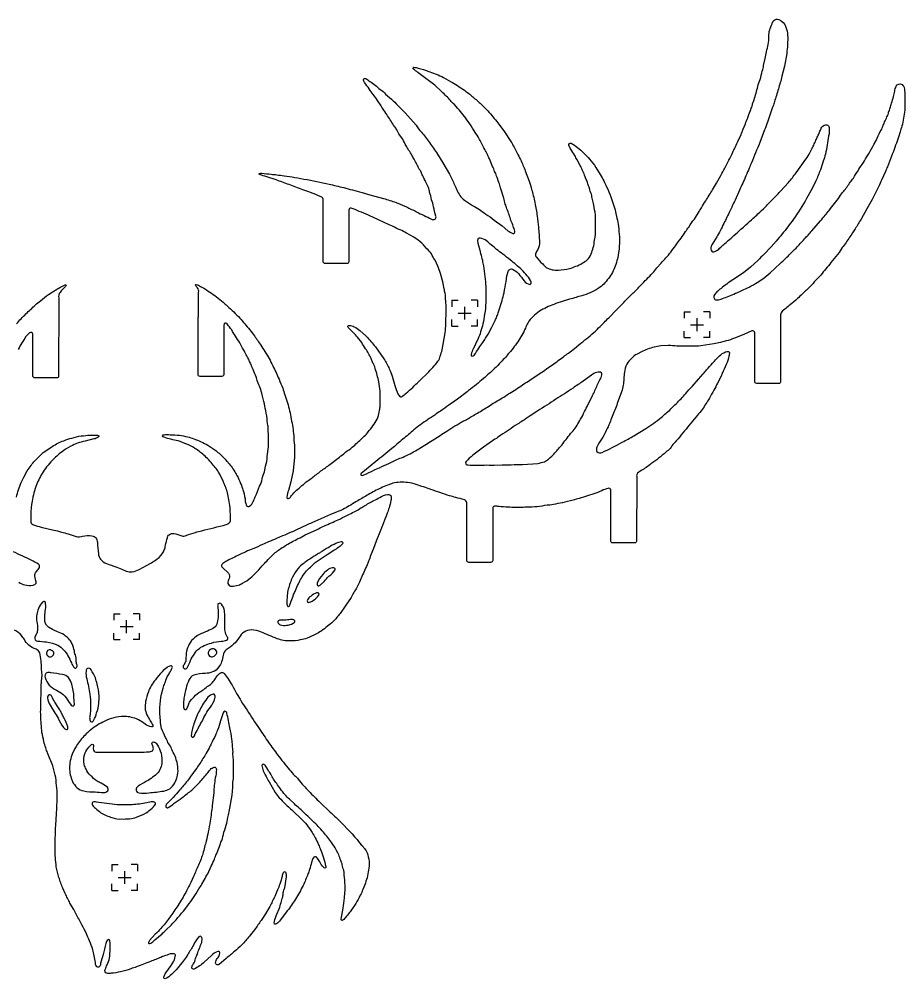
# Model space of a CAD drawing. Header units: millimetres. Extents: x 0 to 1200, y 0 to 744.
# Drawn here: x 514 to 1200, y 0 to 744 of the extents above; entities that cross this region are included whole.
import ezdxf

# ---------------------------------------------------------------- set-up
doc = ezdxf.new("R2010")
doc.units = ezdxf.units.MM
doc.layers.add('REZ', color=7, linetype='CONTINUOUS')
doc.layers.add('ZNACENI', color=34, linetype='CONTINUOUS')

msp = doc.modelspace()

# ---------------------------------------------------------------- linework, layer by layer
at = {"layer": 'REZ', "color": 7}
for points in [[(511.6926, 373.4314, -0.053161), (515.3221, 384.6812, 0.036457), (517.2578, 388.8807), (520.0378, 393.7306, -0.041661), (523.0293, 397.8878, -0.083607), (525.9883, 401.43, -0.025629), (529.3693, 404.8977, -0.018998), (533.5533, 408.7906), (539.4319, 412.704, -0.06888), (548.3863, 417.0453, -0.056439), (554.513, 419.1577, -0.058634), (561.8418, 420.7831, -0.02678), (568.8248, 421.432, -0.030519), (573.4674, 421.3004, -0.178837), (575.3796, 420.9256, -0.401855), (575.0459, 419.8426, -0.096237), (571.6448, 418.4698), (564.7994, 416.8851, 0.027709), (559.027, 415.1244, 0.050173), (553.7509, 412.7696, 0.045884), (546.967, 408.6213, 0.029267), (542.8878, 405.1879, 0.059284), (539.5849, 401.956, 0.015363), (535.0377, 396.8378, 0.038593), (531.5775, 391.7694, 0.045249), (526.7295, 381.5245), (525.2099, 376.6525, 0.030667), (523.7916, 370.2383, 0.028248), (522.7458, 359.9188, 0.01691), (522.845, 353.9613, 0.278889), (524.9947, 351.8527, 0.017862), (530.8003, 350.1727), (540.566, 347.7899, -0.051978), (546.4537, 346.3077, -0.038524), (551.8435, 344.831), (557.9974, 342.7843, 0.102407), (562.9534, 343.166, -0.092524), (570.1757, 343.3634, -0.140747), (573.2513, 341.901, -0.13515), (574.4099, 338.4126, 0.019444), (575.1207, 329.4547, 0.157296), (576.8453, 325.168, 0.103558), (581.4654, 321.9205, 0.018496), (586.4765, 320.1333, -0.031929), (592.1115, 318.0411, 0.033831), (596.785, 316.0424, 0.128791), (601.395, 315.4569, 0.091736), (606.8403, 317.402), (615.2054, 321.9588, 0.022549), (619.2104, 324.3637, 0.091658), (624.6986, 329.5404, 0.045751), (626.2434, 332.4014, 0.062059), (627.1298, 336.0352, -0.002677), (628.643, 341.91, -0.192704), (629.8738, 344.281, -0.196946), (633.7227, 345.1336, -0.06825), (639.7366, 343.3531, 0.216212), (643.1113, 343.5797, -0.038009), (650.3467, 346.0341, -0.037721), (655.2988, 347.3602, 0.002174), (674.1048, 352.0659, 0.098843), (676.8793, 353.6019, 0.145508), (677.5386, 356.2749, 0.030908), (677.3577, 361.9403, 0.054885), (676.6236, 368.3879, 0.060104), (675.663, 374.2416, 0.075512), (672.6468, 383.7449, 0.031259), (669.1615, 391.3035, -0.033065), (667.1504, 394.4715, 0.038213), (664.2062, 398.2532, 0.052251), (656.7502, 405.9671, 0.063061), (649.9698, 411.1103, 0.071602), (643.8128, 414.3571, 0.023285), (636.8952, 416.9752, 0.007745), (631.406, 418.212, -0.040271), (626.041, 419.7463, -0.268376), (624.8045, 421.0035, -0.300598), (626.0293, 421.7683, -0.058426), (630.6507, 421.7064, -0.016844), (637.981, 421.2922, -0.041501), (644.2166, 420.0462, -0.044834), (649.1166, 418.5944, -0.044114), (660.0493, 413.5955, -0.006307), (666.1114, 409.5184, -0.02072), (672.6614, 403.5481, -0.042678), (678.7101, 396.3141, -0.029723), (681.4822, 391.961, 0.041623), (683.3635, 388.4892, -0.020512), (685.9899, 382.5753, -0.000976), (687.4821, 377.6921, -0.056574), (688.9774, 370.0594, 0.087554), (689.9142, 366.7218, 0.461225), (692.3751, 366.4738, 0.158437), (695.0073, 369.9336, 0.047116), (696.734, 373.7195, 0.024014), (700.0815, 381.8353, 0.078951), (702.1134, 387.4953, -0.053893), (703.8827, 393.014), (704.6528, 397.4462, 0.057391), (706.0274, 404.8788), (706.8516, 412.2894), (706.9043, 422.655, -0.034283), (706.6298, 428.2807, -0.015819), (706.0362, 432.0359, 0.047127), (704.8393, 440.5423, 0.009006), (703.3818, 447.4405), (702.1848, 452.6961, 0.020495), (700.4283, 458.2201, -0.021555), (698.5068, 462.9256, -0.030279), (697.3914, 466.7146, 0.016878), (695.4515, 471.4124, -0.019461), (693.7887, 475.2248, 0.027361), (692.3648, 478.636, 0.002495), (690.68, 481.9391, -0.016867), (688.7602, 485.6451, 0.037927), (686.9173, 488.8827), (684.7585, 492.9898, -0.019813), (681.3629, 498.0849, -0.018763), (678.4852, 503.0948, -0.018029), (674.9021, 507.662, 0.381488), (673.0539, 508.1585, 0.23825), (672.4403, 506.0729), (672.3858, 468.3436, -0.418142), (670.7035, 466.9729), (653.9876, 466.9847, -0.472469), (652.3935, 468.7009), (652.4054, 511.6882, 0.074829), (652.6395, 515.1902, 0.018232), (652.7356, 523.7483, -0.005905), (652.8439, 531.9355, 0.237405), (651.8606, 535.6735, -0.085449), (650.4862, 537.6726, -0.681414), (651.0497, 538.3042, -0.074916), (654.3297, 536.7808, -0.027903), (660.2937, 533.0682, -0.016342), (665.3509, 529.581), (671.7379, 524.4746, -0.028639), (675.0395, 521.5786, -0.029293), (684.7546, 512.0583, -0.01681), (688.5198, 507.731, -0.031058), (696.0958, 498.3666, -0.003878), (701.0768, 491.1775, 0.007849), (704.1739, 486.2088, -0.02697), (710.3175, 475.2501, -0.010157), (715.1601, 464.7529, 0.012616), (717.986, 457.9215, 0.026209), (719.7205, 452.6384, -0.039034), (723.1891, 440.3217, -0.041665), (724.588, 433.8994, -0.032081), (726.5278, 420.9495, 0.013306), (727.0291, 413.6552, -0.020833), (727.018, 404.2342), (726.1328, 393.8481), (724.3247, 385.3447), (722.4982, 378.5994, 0.077299), (721.1332, 373.4635, 0.65203), (722.8691, 372.5277, 0.102287), (724.7891, 374.5405, -0.023494), (728.6177, 378.7317, 0.042845), (732.8931, 382.2764, -0.054119), (737.5153, 385.9804, 0.013834), (744.0483, 391.0363, 0.046098), (747.6507, 393.7846, 0.018937), (754.5898, 398.7654), (760.8868, 403.4853, -0.002146), (765.4075, 407.0604, -0.01626), (770.7223, 411.1329, 0.019549), (778.6641, 418.2447, 0.053079), (785.0444, 424.9584, 0.042468), (788.7997, 429.9045, 0.072865), (791.6588, 435.2219, 0.057298), (792.9048, 440.7073, 0.044601), (793.5995, 444.4205, 0.008329), (793.5248, 455.6354), (792.4104, 462.6757, 0.04717), (789.501, 473.2235, 0.111706), (787.9115, 477.3163), (786.4404, 480.958, -0.01209), (784.4735, 484.6445, 0.048113), (782.1946, 488.4517, -0.022247), (779.2043, 493.202), (776.0249, 497.2837, 0.01589), (772.828, 500.8428, 0.020765), (768.8211, 504.8651, -0.745693), (769.5256, 506.5486, -0.101268), (773.4827, 505.402, -0.060289), (777.7599, 502.4465), (782.6446, 498.0513, -0.012126), (789.8451, 489.7982), (796.4226, 480.5197, -0.035008), (800.5617, 472.7318, -0.045184), (802.8721, 467.1872, 0.014811), (804.9579, 459.7991, 0.043059), (806.8727, 454.0906, 0.101974), (808.72, 451.4736, 0.378526), (811.0666, 451.8864, 0.01773), (816.1257, 456.1927, 0.037358), (821.1629, 460.9541, -0.016558), (824.8161, 464.1984), (830.187, 469.4518, 0.024383), (838.3119, 478.6781, 0.097383), (840.1118, 482.6838, 0.024001), (841.4893, 487.6146), (843.9111, 500.6149, 0.006289), (844.3573, 507.6819, -0.028928), (844.5515, 513.603, -0.025522), (844.7147, 519.5134, 0.008958), (843.8912, 531.4186, 0.0084), (843.0061, 534.803, 0.047526), (841.9684, 540.3746), (840.36, 546.7102, 0.020154), (838.0609, 552.5095), (836.0153, 557.1546, -0.069578), (833.2073, 561.8846, 0.041959), (829.734, 565.9761, 0.050584), (824.1719, 571.6611, 0.008937), (819.5933, 574.818), (813.9042, 577.9871, 0.013831), (808.9841, 580.5977, -0.040639), (803.1333, 583.3765, -0.00508), (797.6372, 585.8039), (791.1526, 588.8635, 0.008698), (784.3808, 591.8335, 0.029555), (777.1275, 594.8485, 0.048139), (770.9304, 597.2952, 0.506984), (769.2551, 595.8457), (769.1651, 555.8825, -0.41861), (767.4876, 554.5073), (751.0195, 554.513, -0.470515), (749.3726, 556.1777), (749.3, 604.4038, 0.303497), (747.7719, 606.1423, 0.031502), (739.6195, 609.3986, 0.016889), (733.5474, 611.6431, -0.00176), (722.9441, 615.6259, -0.025867), (717.7368, 617.5432, -0.003578), (712.9548, 619.28), (705.7065, 621.7034, -0.044505), (700.0366, 623.554, -0.550934), (699.7475, 624.2169, -0.144254), (701.8833, 624.4484, -0.016324), (709.0363, 623.6067, -0.033215), (713.392, 623.2555, 0.006319), (719.0962, 622.5378, -0.009002), (727.3152, 621.2507, 0.017111), (736.8802, 619.5908), (744.4705, 617.9932, 0.021115), (753.9176, 616.0485, 0.025791), (759.3854, 614.7601, 0.042176), (765.2874, 613.3124, 0.030235), (772.0357, 611.4932, 0.026402), (779.4968, 609.5838), (785.5232, 607.8326), (796.0405, 604.8496, -0.011535), (805.8139, 601.8818), (813.8294, 598.2922, -0.012432), (821.766, 594.5119, 0.006901), (833.2168, 588.9529, 0.217472), (836.0812, 588.8456, 0.317632), (836.6468, 591.2628, -0.028597), (834.8491, 598.5177, 0.055592), (833.3252, 603.888, 0.032985), (831.801, 609.7583, 0.044926), (830.972, 613.4159, 0.035421), (828.8361, 617.5324, 0.012224), (826.4337, 622.5388, -0.090229), (825.2977, 625.3191, 0.038616), (823.8027, 627.7006, 0.019219), (819.7692, 635.2317, -0.031983), (818.0758, 638.4665, 0.061569), (815.8188, 642.1792, -0.026247), (813.6635, 645.7759, -0.02131), (810.9567, 650.9063), (808.5304, 654.1523, -0.007886), (806.4292, 658.0332, 0.027876), (804.6719, 660.8042, -0.021791), (801.9252, 664.8045, 0.016333), (799.2948, 668.9663, -0.01864), (796.4576, 673.2925, -0.042084), (794.2776, 676.6405), (791.3911, 680.8946, 0.00114), (784.9869, 689.8161, 0.012277), (781.3947, 694.7145, -0.204064), (780.5853, 697.2354, -0.488683), (782.2896, 697.7599, -0.019377), (785.414, 695.6555, -0.032465), (793.56, 689.3624, -0.054828), (797.7204, 685.7884, -0.028056), (803.577, 680.6201, -0.001905), (812.9089, 671.1479), (821.2773, 661.6562, 0.021956), (825.4341, 656.3762, -0.008027), (831.6412, 648.1946, -0.008658), (837.8746, 639.2737), (842.1704, 632.5509), (847.2283, 623.6432), (849.2924, 619.497, -0.017171), (852.9015, 611.4896, 0.130405), (858.8141, 603.5545, 0.026241), (865.1624, 599.562, -0.025023), (875.3709, 592.815, -0.024827), (881.9228, 588.1068), (888.0964, 583.6951), (892.4949, 579.7726, 0.08498), (896.1761, 577.8377, 0.633044), (897.7886, 579.6178, 0.034873), (896.5163, 583.3254, 0.058623), (894.7788, 587.857, 0.040371), (891.7072, 596.8373, 0.07245), (890.4028, 600.5481, 0.021854), (889.313, 605.0979), (886.869, 613.0878, 0.046154), (885.4472, 617.2501, 0.014244), (883.707, 622.2806, 0.048413), (882.1667, 625.8937, 0.068317), (880.6716, 629.7756), (878.2722, 635.5334, -0.01925), (876.5665, 639.0779, 0.026759), (874.6184, 642.7721, -0.026594), (871.6263, 648.7846, 0.023435), (869.3581, 652.5962, 0.024124), (866.0092, 657.7106, 0.029308), (861.743, 664.4457, -0.016193), (857.8843, 669.8149, -0.025463), (853.6789, 674.7436), (850.7523, 677.9603, -0.062967), (848.031, 680.8757, 0.018523), (841.2709, 687.4887), (835.8017, 692.5979), (829.9182, 697.0277), (822.708, 702.5617, -0.023531), (819.186, 705.3163, -0.750566), (819.6983, 706.6023, -0.061468), (822.8654, 706.0185, -0.025752), (831.2829, 703.3994), (836.8478, 701.1379, -0.065486), (842.5314, 698.5594), (848.0753, 695.6434, -0.02703), (858.7266, 688.7581, -0.027629), (865.3438, 683.6036, -0.01367), (871.7424, 677.9436), (876.9151, 672.6986, -0.022203), (884.7405, 663.4369), (889.8028, 656.6468), (894.8023, 648.9652, -0.022084), (899.519, 640.4163, -0.011355), (902.2151, 635.0314, -0.013493), (905.9679, 626.3333), (908.8525, 618.2758, -0.030054), (910.8849, 611.8659, -0.026815), (912.1317, 607.131, -0.030976), (913.385, 601.6487, -0.019514), (915.1596, 591.1309, 0.001742), (916.1689, 582.5467, -0.019222), (916.9412, 571.1142, -0.133169), (915.7179, 565.3693, 0.048899), (913.8646, 562.1481, 0.238059), (914.5935, 559.4081, 0.064629), (919.4314, 554.1384, 0.041964), (922.1878, 551.4084, 0.148629), (931.5864, 549.3627, 0.044055), (940.3026, 550.6571, 0.049249), (945.125, 552.2962, 0.0611), (950.1343, 554.6917, 0.053311), (953.9841, 557.3592, 0.106578), (957.1267, 561.947, -0.033595), (958.6227, 566.8287, 0.041449), (959.5567, 572.6934, 0.076963), (960.4136, 581.5908, 0.00619), (960.3489, 592.3167, -0.018234), (959.0499, 599.7806, 0.070221), (957.9818, 604.0894, 0.020966), (957.1745, 608.2561, -0.060637), (955.6741, 612.886, -0.008475), (954.3707, 616.3471, 0.092249), (953.0827, 619.5645), (951.8879, 623.0706, 0.043132), (949.9888, 627.0351, 0.041622), (948.5634, 630.4457), (946.2684, 634.7464, -0.073492), (944.4008, 638.2239, -0.034867), (941.2995, 643.1909, -0.084564), (939.6901, 646.0145, -0.695739), (941.6222, 647.6341, -0.050292), (946.5225, 644.3883, -0.014651), (951.1823, 640.2429, -0.037427), (955.6209, 635.2867, -0.057262), (960.5495, 628.9413), (964.0877, 623.4051, -0.001482), (966.7463, 618.5049, -0.00854), (968.9992, 613.9366, -0.023764), (972.2097, 606.2643), (974.1063, 600.7983, -0.01249), (975.9815, 594.5733), (976.9897, 589.7396, -0.052543), (978.1153, 583.2041, -0.012769), (978.9009, 575.2774, -0.015744), (978.7976, 568.0708, -0.035248), (977.4145, 558.1411, -0.030181), (975.5346, 552.4181, -0.05256), (973.4037, 547.5494, -0.048489), (970.3494, 542.813, -0.090731), (962.4205, 535.0828, -0.078847), (949.7426, 529.4677, 0.023371), (945.2711, 528.1888, -0.021076), (940.3223, 526.8548), (934.593, 524.9902, 0.040077), (927.9924, 522.8144, 0.049554), (916.9604, 517.4516, 0.111867), (907.9253, 508.2998, 0.042531), (906.0696, 504.3172, -0.005782), (903.3343, 498.9486), (900.9947, 495.1676, -0.038132), (893.4588, 485.1499, 0.004224), (890.8601, 481.9752, -0.02043), (886.8972, 477.9805, -0.033098), (882.0493, 472.9764, 0.009853), (877.9052, 469.0996, 0.009115), (873.4938, 465.2609, 0.014136), (868.0254, 460.6138, -0.00375), (861.9867, 455.9073, -0.013763), (853.307, 449.3523), (846.7783, 444.5881, 0.014672), (840.3694, 440.1382, 0.03533), (835.9201, 436.9946, 0.021516), (830.1935, 433.3126, 0.011603), (824.7707, 429.5005, 0.02346), (819.7017, 425.4382, -0.002723), (811.0394, 418.255, 0.033381), (806.5299, 414.3262, -0.00348), (802.5817, 411.1815, -0.014537), (790.1703, 400.9753), (781.4784, 393.8903), (778.8771, 391.6017, 0.465467), (778.828, 390.3188, 0.193723), (780.8902, 390.621, 0.013679), (788.6344, 394.2617, -0.0405), (793.0829, 396.1998, -0.023301), (800.2021, 399.5385, -0.001274), (806.4868, 402.477, -0.022257), (811.2015, 404.3762, 0.018483), (822.1496, 409.9414), (828.9099, 414.1465, -0.034298), (833.8585, 417.2922), (839.977, 421.2357, -0.053775), (845.1068, 424.5474), (849.8639, 427.5517, -0.001792), (856.2299, 431.5013, 0.046564), (863.7812, 435.6079, 0.025508), (867.816, 437.9411, 0.027534), (872.2382, 440.5466, -0.017176), (876.6349, 443.2134, -0.013681), (885.7998, 448.8578, 0.011306), (890.3814, 451.6821, -0.020218), (893.9513, 453.9302), (898.7108, 456.9287, 0.015884), (903.7639, 460.4257, 0.010286), (912.8282, 466.3129, 0.022108), (917.5207, 469.4731, 0.034249), (922.3966, 472.7943, 0.02229), (931.3866, 479.2081, 0.044225), (935.7965, 482.4252, -0.032237), (939.4828, 484.996, -0.007541), (944.2006, 488.6988), (949.0772, 492.6218, 0.022532), (952.153, 495.187, 0.037977), (962.7818, 504.5934, 0.037631), (967.0572, 508.8658, 0.0248), (970.591, 512.4033), (976.983, 518.7906, 0.01253), (983.1334, 525.1601), (989.5061, 531.645, 0.015762), (995.5224, 537.729, 0.003725), (1004.6174, 547.0598, 0.036868), (1007.7848, 551.2247), (1011.1801, 554.864, -0.016779), (1014.9825, 558.8254, 0.004717), (1018.7448, 563.2527, -0.028021), (1022.422, 568.2312, -0.022085), (1026.7457, 574.1922, -0.010024), (1030.1457, 579.2855, 0.017112), (1032.6179, 582.7626, -0.015632), (1036.9499, 588.9702), (1040.6283, 594.6984, -0.020772), (1042.491, 597.6778, -0.022099), (1045.7593, 603.0757, 0.010965), (1051.0548, 611.6349), (1054.0647, 616.6397), (1057.432, 622.7468, 0.013108), (1060.4873, 628.483, 0.029858), (1063.5515, 634.4656, 0.041484), (1066.7203, 640.6549, -0.011331), (1068.5461, 644.3998), (1069.7829, 647.3883, 0.021669), (1073.144, 654.4983, 0.055957), (1074.5416, 658.1704), (1076.5416, 662.8433, -0.064527), (1078.3794, 667.3334, -0.007627), (1081.097, 674.9599, 0.05639), (1082.0862, 678.3011), (1083.3001, 681.2992, -0.043054), (1084.8779, 686.6471, -0.033542), (1086.2142, 691.595, -0.051417), (1087.9004, 697.1481, 0.025649), (1089.5904, 703.6999, 0.064826), (1090.6138, 708.0272), (1091.7879, 713.2923, 0.037907), (1092.8258, 718.6138, 0.039646), (1094.1706, 724.3083, 0.058503), (1094.5783, 730.391, -0.105794), (1097.1708, 740.3199, -0.123572), (1098.4262, 742.7866, -0.323225), (1102.3087, 743.5525, -0.264878), (1107.9372, 737.7329, -0.0756), (1109.1657, 731.4901, -0.048587), (1109.1124, 724.1374, -0.021008), (1108.5333, 717.3755), (1106.7153, 707.3758), (1104.857, 699.6435, 0.010181), (1103.5325, 694.6907, 0.02116), (1102.1457, 689.7638, 0.023685), (1100.5228, 684.6845, 0.029695), (1099.0708, 680.0347, -0.063908), (1097.8035, 676.3085, -0.006742), (1095.7351, 670.1636, -0.012568), (1091.4096, 658.2018), (1087.6207, 648.2683, -0.003748), (1081.1769, 632.4328, 0.025672), (1079.4453, 628.3989, 0.01023), (1076.9469, 622.432, -0.004428), (1071.8998, 611.2693), (1068.5079, 603.672, 0.011896), (1066.3823, 599.0511, -0.027192), (1064.3579, 595.1385, -0.026046), (1059.7975, 585.5246, -0.022195), (1056.9976, 579.9326, -0.001193), (1054.3549, 575.0258), (1050.5759, 568.8392, 0.205009), (1049.9656, 564.8013, 0.445653), (1052.9453, 563.833, 0.141489), (1056.5559, 566.4545, 0.012838), (1063.1028, 572.2258, 0.0311), (1067.5841, 576.2224, 0.024778), (1073.0822, 581.059, 0.02169), (1076.9018, 584.5144, 0.01446), (1082.4993, 589.5174, 0.035478), (1086.1611, 592.9751, -0.008083), (1091.8901, 598.2539, -0.04315), (1095.7591, 602.1887, 0.010703), (1103.7457, 610.6272), (1109.8578, 617.2592, 0.00868), (1115.8703, 624.8041), (1123.4249, 635.3373, 0.039908), (1126.6143, 640.7304), (1128.2764, 643.7929, 0.02029), (1129.906, 647.1189, -0.022786), (1131.648, 650.8985, -0.046733), (1132.9231, 653.8712, 0.071015), (1134.2221, 657.084, -0.001593), (1135.715, 660.2151, -0.255716), (1139.7372, 662.075, -0.290651), (1141.3954, 659.9098, -0.09095), (1141.0071, 653.2209, 0.027406), (1139.9679, 646.3996, -0.047309), (1138.4563, 639.2738, -0.028629), (1136.7706, 633.7204, -0.019826), (1134.6259, 627.1069, -0.015997), (1131.0742, 618.5756), (1128.1494, 612.5353), (1123.9291, 604.781, -0.029319), (1113.6594, 588.7798, -0.022936), (1104.9644, 577.3777, -0.037078), (1100.2353, 571.8346), (1096.4655, 567.3947), (1090.8213, 561.5261, 0.025124), (1086.3387, 557.0728), (1080.3424, 551.5697), (1075.1019, 547.3282), (1066.6737, 541.7163, 0.022906), (1057.6095, 535.2251, 0.015914), (1054.3625, 532.3933, 0.057247), (1052.1445, 529.3294, 0.567577), (1054.6434, 526.1953, 0.067161), (1058.6516, 527.3432, 0.028845), (1068.7369, 531.3691, 0.01597), (1077.575, 535.3877, 0.040797), (1084.3382, 538.9821, 0.017795), (1089.2675, 542.1744, 0.028746), (1095.7003, 547.1701), (1103.5768, 554.4393, 0.016269), (1111.5117, 562.3077, -0.007066), (1115.7449, 566.4341, 0.006058), (1122.2513, 573.5068, 0.015558), (1127.9834, 579.729), (1134.8027, 587.4974, -0.043899), (1138.449, 591.8798, -0.013473), (1141.2944, 595.6936, 0.016196), (1149.5379, 606.2825, -0.047085), (1152.717, 610.4671, 0.037589), (1157.7314, 617.583, 0.030352), (1160.1513, 620.6624, -0.019869), (1163.7737, 626.412, -0.034377), (1166.9872, 631.3168, 0.019595), (1170.4796, 637.0225, 0.022637), (1172.3066, 639.95, 0.023801), (1176.1009, 646.8318), (1177.7652, 649.8934, -0.010881), (1181.035, 656.7911, 0.065643), (1182.957, 660.7461, 0.034969), (1184.2622, 664.2065, 0.045636), (1186.2107, 668.1506, 0.088284), (1187.5262, 671.8567, 0.02819), (1188.7626, 675.0956, -0.048065), (1189.7596, 678.6836, 0.025685), (1191.2152, 683.8321, -0.006409), (1192.1791, 688.184, -0.030177), (1193.3145, 691.9578, -0.395926), (1197.8979, 693.2876, -0.177079), (1199.7638, 689.6558, -0.04387), (1200, 684.2523, -0.006634), (1199.9274, 673.2796, 0.014555), (1199.0262, 667.1513, -0.049483), (1197.7362, 660.9339, 0.025557), (1196.4158, 656.4796), (1195.0719, 652.2851, -0.020657), (1192.9284, 646.1712, -0.024132), (1190.5939, 639.6363), (1186.6664, 629.5102, 0.039046), (1185.0185, 625.6917), (1182.0658, 619.1628, -0.016925), (1179.8161, 614.3432, -0.016189), (1177.7684, 610.1901, 0.006339), (1174.6324, 603.9872), (1170.6688, 596.8768), (1166.217, 588.9684, 0.005684), (1161.626, 581.3676, -0.00298), (1157.2889, 574.9121, -0.020395), (1151.573, 566.7771), (1149.0778, 563.0594), (1142.8326, 555.1437, -0.002813), (1134.8807, 545.5494, -0.006941), (1126.8753, 536.9857, -0.020639), (1120.7231, 530.9795, -0.016537), (1116.8066, 527.3342, -0.021136), (1111.3048, 522.5067, 0.017306), (1107.8603, 519.6962, 0.081602), (1104.6481, 516.9126, 0.201444), (1103.813, 514.0087), (1103.7795, 463.0138, -0.43907), (1102.2583, 461.4835, -0.006488), (1085.3039, 461.4831, -0.472172), (1083.7636, 463.2515), (1083.719, 500.7392, 0.607111), (1081.4656, 502.1753), (1075.8952, 499.6205, -0.017446), (1068.1488, 496.5891, -0.034511), (1061.53, 494.4572), (1057.2535, 493.3112, 0.008919), (1051.9888, 492.1361), (1041.8741, 490.5959, -0.017961), (1035.4769, 490.3439, -0.00622), (1023.5046, 490.4182, 0.016602), (1016.7185, 490.9283), (1011.0974, 490.6147, 0.066513), (1000.6803, 487.9935, 0.056812), (995.9976, 486.0169), (992.6971, 484.3258, 0.141427), (984.7194, 476.4012, 0.100102), (982.7245, 470.2258, 0.033348), (982.3709, 465.1209, -0.064589), (980.5512, 455.122), (977.2654, 445.9804, -0.010776), (973.3319, 435.8567, -0.008809), (971.3588, 430.9226, -0.032122), (968.7161, 425.0155, -0.063412), (964.9053, 418.3419, 0.05951), (961.3495, 412.0629, 0.230276), (961.4973, 408.7024, 0.355324), (965.4375, 408.0142, 0.029979), (981.1042, 416.0727, 0.033265), (990.0589, 421.0171), (999.3095, 426.4546), (1005.4416, 430.7057, 0.022469), (1011.3212, 435.211, 0.015157), (1018.7653, 441.6988, -0.006643), (1022.8465, 445.8249, 0.018918), (1030.2738, 453.6694, -0.010574), (1035.2625, 459.209), (1040.191, 464.8443), (1043.7312, 469.0454, 0.034439), (1046.4201, 472.0824, 0.015326), (1050.9673, 477.2005, -0.013703), (1057.3908, 483.7516, -0.124295), (1062.3179, 486.3155, -0.381468), (1064.0711, 485.4626, -0.087649), (1063.7772, 482.7509, -0.067294), (1061.5581, 476.1682, -0.007481), (1058.5641, 469.1563, -0.027038), (1054.8709, 461.6838, -0.039769), (1051.9793, 456.3799, -0.019062), (1048.6185, 450.0201, -0.00928), (1043.02, 441.3364, -0.018611), (1039.343, 436.8589, -0.0046), (1029.2214, 424.6615, -0.015358), (1024.3385, 418.6822, 0.021387), (1021.2213, 415.0872, 0.030068), (1018.1443, 411.1185, -0.019243), (1014.9201, 408.2244, -0.032207), (1003.3141, 399.0923, -0.031137), (995.796, 393.9762), (992.9363, 391.9126, 0.204705), (992.2813, 389.4819), (992.2483, 339.4871, -0.439262), (990.7306, 337.9534, -0.006488), (973.7761, 337.952, -0.47232), (972.2322, 339.7169), (972.1755, 378.6992, 0.538054), (970.0084, 380.1481, 0.075149), (965.2726, 378.3286, -0.023444), (952.6369, 373.8191), (947.78, 372.2631, 0.046009), (943.0556, 370.9911), (936.7109, 369.405, -0.014512), (929.2748, 368.0388), (924.8589, 367.2293, 0.030029), (917.0585, 366.1389, -0.018974), (909.5161, 365.6331, 0.021902), (904.3456, 365.438, -0.007141), (892.6265, 365.5165, -0.00309), (885.5942, 366.0464, 0.024383), (882.0955, 366.4121, 0.420667), (880.7712, 364.7256), (880.7064, 324.249, -0.430208), (879.1059, 322.7974, -0.006731), (862.1536, 322.8196, -0.43926), (860.7098, 324.4235), (860.6358, 369.1499, 0.2984), (858.7444, 371.2195, 0.007685), (852.0335, 373.1288, 0.00616), (847.3004, 374.3799, -0.013091), (839.8377, 376.8891, -0.019587), (832.8378, 379.3085, 0.011177), (821.4071, 383.1048, 0.056155), (814.8096, 384.6845, 0.088291), (803.2409, 384.0874, 0.010297), (799.0784, 382.6661, 0.012465), (793.9987, 380.4407, 0.024728), (784.5858, 375.3949, 0.021129), (776.0926, 370.5438, 0.022651), (770.6958, 367.2729, -0.023236), (765.8512, 364.4798, -0.024697), (760.1476, 361.9495), (754.3957, 359.5359, 0.004682), (749.7373, 357.5007), (740.6302, 353.528, 0.009315), (736.4407, 351.5682), (728.6407, 348.062, -0.038925), (724.4476, 346.1111, -0.026039), (717.8587, 343.3031), (713.1977, 341.2744, -0.018569), (706.9823, 338.7722, -0.044464), (702.3233, 336.7385, -0.026625), (694.9535, 333.4012, 0.029961), (689.458, 330.9723, 0.034865), (683.1717, 328.0375, 0.011667), (673.8088, 323.4748, 0.054874), (670.8118, 321.28, 0.425048), (671.226, 318.7122), (675.879, 314.3453, -0.346196), (676.45, 310.257, 0.131563), (675.5108, 306.4813, 0.367754), (678.3873, 304.2909, 0.068095), (683.5261, 305.1108, 0.058921), (686.85, 306.7454, 0.058031), (693.1481, 310.8527, 0.010238), (696.7569, 314.2809, 0.049609), (702.0825, 320.0561, -0.033139), (705.5943, 323.7417, -0.033708), (710.5744, 328.9416, -0.038396), (717.4728, 334.2595, 0.056587), (720.8452, 336.3649, -0.003328), (725.5322, 338.9346, 0.005526), (730.0678, 341.2661, 0.022319), (735.416, 344.0507), (744.2394, 348.1048, -0.02283), (755.7597, 353.4961, 0.006792), (761.0277, 355.8706, 0.008496), (767.6571, 359.1843, 0.021577), (772.0063, 361.3622, 0.032273), (777.7297, 364.4484, -0.02809), (780.9294, 366.383, -0.0155), (788.6452, 370.6962, 0.022325), (793.1321, 373.1453, -0.104202), (799.1917, 375.4102, -0.405311), (802.0517, 373.6921, -0.075416), (801.7535, 370.7122, -0.068376), (800.3598, 365.0379, -0.037208), (798.9406, 360.8746, -0.019161), (796.9114, 355.4636, -0.012612), (793.8141, 347.4942), (790.3818, 339.1635), (788.2099, 333.5615), (786.2778, 328.6104, -0.02826), (784.3795, 323.6452, -0.027381), (779.844, 313.0208), (777.3853, 307.5376, 0.004995), (775.3672, 303.3722, 0.005095), (771.0456, 295.6599), (766.508, 288.7873), (762.4008, 283.2368, -0.031355), (756.9513, 276.7787, -0.033071), (752.6722, 273.3129, -0.035909), (747.7359, 269.5339, -0.047594), (743.7111, 267.1765, -0.035413), (736.9815, 264.1046, -0.053773), (731.5726, 262.674, -0.072977), (723.6123, 261.9696, -0.100961), (713.7764, 263.5794, -0.006584), (701.4201, 268.7633, 0.08453), (693.6115, 270.4128, 0.261356), (684.1572, 264.4459, -0.078285), (679.9587, 259.3281, -0.034012), (674.2506, 255.0239, 0.170571), (671.8954, 250.8071, -0.026007), (670.6662, 245.8148, -0.041896), (668.4918, 241.7144, -0.166295), (663.5812, 237.8499, -0.108843), (658.0218, 236.7825, 0.058316), (649.0918, 235.4007, 0.232285), (645.3084, 231.4716, 0.047175), (643.119, 225.3767, 0.02621), (641.4604, 217.5616, 0.035222), (641.0935, 212.2128, 0.194308), (641.5903, 209.0784, 0.499529), (643.5627, 209.2938, 0.059345), (644.9744, 212.432, -0.035634), (646.2068, 215.1723, -0.031379), (650.4933, 219.8105, -0.04475), (655.879, 223.7109, 0.018365), (659.4876, 226.4694, 0.099985), (665.4832, 231.9856, -0.030545), (667.0911, 234.7813, -0.082158), (669.8527, 237.2947, -0.390772), (672.656, 236.6693, -0.022049), (675.8174, 232.4931, -0.00496), (678.8777, 227.5091, 0.010835), (685.8001, 215.1227, 0.017835), (690.3604, 208.2594, 0.010259), (699.8066, 193.9176, 0.006185), (707.0917, 183.1817, 0.013552), (714.0601, 173.565, 0.011494), (718.5085, 167.9058, 0.014081), (723.3524, 161.9103, 0.016953), (727.1466, 157.7046, -0.024364), (730.055, 154.6446, 0.023732), (734.1496, 149.8392, 0.021628), (742.588, 141.1092, 0.024712), (747.0278, 136.6534), (754.6115, 129.4675, 0.019588), (759.4716, 124.9687, -0.025153), (775.5836, 107.8692, 0.020409), (780.0169, 102.7039, -0.037727), (782.5833, 99.2658, -0.09203), (784.597, 92.8481, -0.09272), (784.6425, 85.8723, -0.020455), (783.7295, 79.7488, -0.015875), (782.0135, 74.2081), (780.1129, 69.2439, -0.03086), (778.1, 64.8263, -0.037563), (774.5191, 58.3076), (770.8898, 52.8092, -0.019586), (765.3773, 46.0978, -0.251461), (763.7168, 45.2527, -0.357051), (763.316, 46.3517), (764.7461, 54.7357, 0.051194), (765.7784, 62.8102, 0.04349), (766.2658, 68.1097, 0.011709), (766.1674, 76.5709, 0.001635), (765.2566, 84.1957, -0.027487), (764.1482, 88.2377, 0.07807), (762.916, 91.7283, 0.036799), (761.3816, 96.094, 0.024789), (759.3026, 99.984, 0.061899), (755.953, 105.3482, 0.043978), (752.8761, 109.5751, 0.014579), (749.534, 113.6827, 0.026687), (745.5672, 118.0702, 0.038132), (741.3258, 122.1799, 0.039813), (736.138, 127.1586, 0.034599), (730.9133, 132.0617, -0.021073), (727.0317, 135.6366), (723.2331, 139.3355, -0.091259), (719.8468, 142.7168, -0.059037), (716.3582, 147.2484, -0.066873), (713.4435, 151.4416, -0.03619), (710.8523, 154.7648, -0.03137), (708.752, 158.646, -0.050437), (705.6926, 163.6302, 0.115282), (703.348, 166.1975, 0.655833), (701.8952, 165.2278, 0.034637), (702.9162, 161.1976, 0.019967), (707.376, 152.7923), (712.2244, 144.548, 0.04915), (715.3663, 140.3481, 0.020515), (719.8324, 135.6964, 0.011547), (726.7239, 129.3932), (731.8832, 124.6195, -0.068953), (740.8016, 113.4308, -0.020405), (743.1692, 109.1602, -0.0364), (745.7136, 103.9625, -0.014418), (747.3085, 100.122, -0.045603), (751.3513, 87.0652, -0.422817), (750.8069, 85.8388, -0.188904), (749.3583, 86.7097, -0.081393), (746.7635, 90.6302, 0.027659), (744.5532, 93.9259, 0.528875), (741.4882, 93.643, 0.101596), (740.3099, 90.1376, 0.006355), (738.8104, 84.7573, -0.011606), (737.5141, 81.2932, -0.01929), (733.7925, 72.3321, -0.017824), (727.9709, 61.7403, -0.023887), (721.5211, 52.6589), (716.2383, 45.5948, -0.063996), (713.1546, 42.5496, -0.334023), (711.6303, 42.4399, -0.269388), (711.5016, 44.4877, -0.067045), (713.5384, 50.1448), (715.2238, 54.1979, 0.019268), (716.7124, 59.0827, -0.059769), (717.9712, 63.3124, 0.027588), (718.4278, 66.8742, -0.010323), (719.5058, 70.4287), (720.806, 79.1424, 0.095793), (720.5639, 82.2367, 0.549864), (718.4528, 82.1938, 0.143136), (717.4863, 79.3756, -0.036068), (715.627, 73.3941, -0.039817), (713.923, 68.8486), (711.7646, 63.7412, -0.009159), (709.9084, 60.0089, -0.01735), (707.9348, 56.0752), (704.637, 50.4394), (701.8594, 46.0886, 0.00239), (696.9722, 39.1107), (692.1455, 33.108, -0.034122), (686.2539, 26.4104, -0.047139), (680.6516, 21.2524, -0.001734), (674.2544, 15.8337), (668.6993, 11.1358, -0.798096), (666.0874, 13.216, -0.112798), (667.8747, 16.4659, 0.102205), (669.3083, 19.8177, 0.519729), (667.8253, 21.0631, 0.167398), (662.653, 17.9199), (657.2479, 12.8579, -0.046401), (649.4698, 7.5075, -0.637752), (647.5371, 8.9573, -0.114645), (648.6395, 11.4766, 0.093696), (650.5102, 15.703, -0.047915), (651.8637, 19.1433, -0.0535), (653.5806, 23.6835, -0.030576), (655.2306, 28.2513, 0.127216), (655.3004, 32.0307, 0.607998), (652.87, 32.4102, 0.055162), (648.8159, 26.1226, -0.015203), (644.4537, 18.9272, -0.065833), (631.8263, 3.3451, -0.04797), (627.4051, 0.1693, -0.69966), (625.798, 1.3975, -0.070327), (626.9413, 3.8758, -0.043356), (631.0606, 9.5665), (633.6515, 13.7342, 0.126128), (634.8002, 18.2031, 0.481002), (633.2157, 19.4493, 0.124153), (628.4036, 18.454, 0.053024), (623.6636, 16.6158, 0.022265), (619.5756, 15.0148, 0.01126), (615.502, 13.3791, 0.004411), (604.7113, 9.2448, 0.014619), (600.344, 7.7143, -0.035668), (592.2532, 5.5139, -0.059375), (584.9887, 4.3371, -0.088965), (581.6726, 4.2824, -0.454862), (580.5029, 7.2444, 0.031759), (581.8592, 10.9317, 0.058868), (583.8726, 16.0992, 0.01369), (584.3139, 23.1682, 0.021127), (584.1057, 29.4257, 0.532296), (582.6299, 30.2863, 0.191504), (581.0198, 27.3566, -0.018244), (578.7451, 18.7965, 0.014711), (576.9035, 12.0574, -0.182291), (575.9799, 9.5009, -0.49086), (573.5683, 9.8703, -0.157198), (572.798, 12.5394, 0.035613), (571.8704, 17.9066, 0.068567), (570.7773, 22.455, 0.03543), (568.3083, 29.4343, -0.019977), (565.8636, 34.9233, 0.035981), (562.3924, 41.7376), (560.484, 45.4482, -0.012156), (558.1579, 49.486), (556.046, 53.6124), (553.1561, 58.667, -0.004123), (551.2769, 62.3897, 0.016234), (549.3435, 66.09), (547.6765, 70.1506, -0.044721), (545.9561, 74.4393, 0.031882), (544.48, 78.5791, -0.020569), (542.5615, 86.7866, -0.026031), (541.8614, 93.9985, -0.01574), (541.629, 99.4037, -0.010122), (541.7144, 108.1205, 0.007123), (541.8953, 114.047, 0.010025), (542.081, 120.2217, 0.037116), (542.6634, 128.9827, 0.024363), (543.1205, 136.8866, 0.004427), (543.2023, 143.6871, 0.018201), (542.5364, 151.9134, 0.043077), (541.2672, 159.8898), (539.9356, 165.0896, -0.00725), (535.8412, 175.1466, -0.020429), (534.3397, 179.0258, -0.018073), (532.9036, 183.9323, 0.022642), (531.379, 191.0527, -0.014683), (530.5233, 203.9516, -0.048469), (530.6074, 209.8301, -0.00743), (530.6935, 219.7969, 0.015429), (530.8128, 227.2494, -0.01325), (531.2018, 231.3393, 0.018573), (531.5733, 235.9188, -0.010976), (531.0146, 240.4366, 0.053132), (529.8187, 252.694, 0.1736), (526.8599, 255.5296, -0.097198), (521.1495, 258.6411, -0.082962), (517.8427, 262.9141, 0.006133), (515.6156, 266.241, 0.115242), (510.1535, 270.1397, 0.124904)], [(511.7887, 507.8006, -0.02121), (518.9738, 515.4038, -0.013223), (526.2965, 522.243, -0.032123), (530.396, 525.5912, -0.025692), (536.6239, 530.5616, -0.018927), (545.1914, 535.8369, -0.029897), (549.3218, 537.888, -0.318912), (550.2508, 537.7788, -0.219772), (549.5692, 536.5301, 0.018315), (545.4249, 532.1217, 0.175653), (544.3835, 527.8019), (544.3473, 467.3062, -0.437031), (542.7947, 465.8068, -0.006495), (525.8404, 465.8149, -0.44255), (524.348, 467.3734), (524.2675, 499.593, 0.676508), (521.763, 500.6804), (518.7427, 497.657, -0.011225), (515.8779, 492.9024, 0.042874), (513.0528, 487.8211, 0.047963)], [(513.4679, 307.4353, 0.069749), (518.118, 305.3801, 0.124758), (524.5238, 305.1575, 0.161792), (526.9673, 306.6718, 0.2241), (526.7138, 308.5412, -0.110522), (526.0084, 313.4046, -0.163173), (527.4319, 315.9713, 0.016555), (529.4397, 318.8645, 0.430476), (528.6313, 321.309, 0.061067), (523.1907, 324.457, 0.007675), (516.4886, 327.5951, -0.019612), (509.3933, 330.9917, -0.020485)]]:
    msp.add_lwpolyline(points, format="xyb", dxfattribs=at)
for points in [[(864.4775, 482.6386, 0.268175), (866.3194, 483.4947, 0.017236), (870.0702, 488.9294, -0.010761), (873.1204, 493.3571, 0.03973), (875.1242, 496.4808, -0.047779), (877.1346, 499.6522), (880.1439, 505.1627), (882.531, 510.1802, 0.075182), (883.8714, 513.6291, 0.050539), (885.3205, 517.033), (887.9868, 525.6887, -0.033009), (889.6021, 531.7766, -0.032981), (891.2139, 540.3686), (891.7358, 544.9073), (892.8542, 548.94, -0.411016), (896.1086, 550.0391, -0.109393), (900.6458, 546.6452, -0.02911), (905.0907, 540.9882, 0.175816), (909.4004, 538.3196, 0.533043), (910.4416, 539.9195, 0.118665), (907.4419, 544.9166, 0.038124), (903.2286, 549.6577, 0.011712), (894.3769, 557.1573, 0.011183), (888.5974, 561.7868, -0.030057), (883.6625, 565.4319, 0.010699), (875.9113, 571.9658, 0.100745), (871.1009, 574.1886, 0.511093), (868.981, 572.1968, 0.062247), (870.698, 564.916, 0.014271), (872.0665, 559.4767, -0.043764), (873.1056, 554.6516, -0.047956), (874.3771, 546.4192, -0.013784), (875.2193, 538.2593, -0.015281), (875.4371, 532.8438, -0.011182), (875.3428, 524.1237, -0.023589), (874.473, 515.2244, -0.043047), (872.9567, 507.594, -0.058821), (871.3066, 501.5205, -0.055072), (869.0722, 495.689, -0.003804), (865.6634, 488.3419, 0.057836), (863.9688, 484.0525, 0.341639)], [(859.7747, 399.1843, 0.253323), (861.7261, 398.3134, 0.003448), (867.6369, 398.0894, 0.028591), (874.3107, 398.2832, -0.024258), (881.7273, 398.1086), (888.0738, 398.4821, 0.007986), (897.2993, 398.5549, -0.014011), (903.7371, 398.7147), (915.6384, 399.5744, 0.038547), (920.8657, 400.8449, 0.06348), (926.5492, 405.2323, 0.032321), (932.4247, 411.7732, 0.055373), (935.7248, 415.8737, 0.016754), (939.2847, 420.3235, -0.05123), (943.1089, 424.768, 0.059131), (946.0326, 429.0551, 0.023324), (948.8502, 433.8916, 0.03765), (951.8216, 439.6651, 0.015798), (954.5389, 445.0435, 0.024538), (957.9767, 452.1247, 0.040498), (959.9015, 456.0803, -0.026151), (963.8025, 464.2204, 0.067965), (965.372, 468.052, 0.484298), (963.4772, 470.2831, 0.168338), (959.0783, 469.2001), (950.8203, 463.1679, 0.012365), (942.9806, 457.9378, -0.00955), (929.5934, 449.1908, -0.006699), (915.5693, 440.1696), (909.6649, 436.3064, 0.00214), (903.7602, 432.4441, -0.035978), (899.8037, 429.9175, -0.009358), (887.0367, 421.485, -0.032635), (882.3999, 418.1851), (873.6242, 412.195, 0.004967), (865.2374, 405.8702, 0.024806), (860.0589, 401.0507, 0.27783)], [(764.6941, 338.1722, 0.278743), (763.2221, 338.6527, 0.088646), (759.2439, 337.3922, 0.046284), (753.7163, 334.4105, 0.015207), (747.0796, 330.478, 0.019251), (744.2818, 328.7667, 0.031331), (740.7178, 326.4867, 0.03069), (733.7127, 321.6294, 0.057457), (730.0078, 318.1589, 0.075253), (725.6893, 311.4317, 0.059571), (722.3257, 302.0547, 0.079637), (721.5074, 297.3842, 0.01994), (721.2307, 290.4942, 0.273211), (721.9258, 288.7067, 0.430593), (723.5344, 289.6247), (724.5005, 292.7276, 0.059993), (726.3882, 297.9571, -0.012071), (727.9304, 301.0753, -0.043057), (730.1126, 306.1827, -0.054672), (732.4992, 310.4541, -0.103025), (739.6144, 319.2175, -0.056355), (743.2171, 322.5983, -0.033098), (746.3089, 324.6592, -0.00438), (752.5373, 328.9726), (757.6656, 332.3138, 0.066177), (761.4119, 334.7586, 0.064461), (764.5052, 337.3134, 0.271576)], [(758.5138, 317.8956, 0.320315), (756.5787, 318.4947, 0.1756), (752.5685, 316.7147, 0.076018), (749.0488, 313.4066, 0.1108), (744.7419, 306.6883, 0.303426), (744.919, 304.8791, 0.334429), (746.8924, 305.1068), (750.0504, 307.9962, -0.061475), (753.8149, 312.0699, 0.110271), (758.5341, 317.1114, 0.196088)], [(745.9971, 298.8273, 0.266815), (744.1888, 299.0675, 0.10234), (739.9233, 296.636, 0.137833), (737.1349, 293.7404, 0.723249), (738.7113, 291.8529, 0.156712), (745.681, 297.0938, 0.286991), (746.0991, 298.6666)], [(557.6264, 240.8368, 0.386315), (558.6175, 242.9974, -0.038548), (557.9839, 245.7303, 0.076691), (557.3055, 251.2045, -0.133266), (556.5832, 254.2857, 0.035229), (554.8579, 259.5364, 0.079622), (552.8408, 262.7005, 0.151797), (543.4379, 268.9749, -0.005313), (539.6566, 270.7201), (536.4459, 272.6317, -0.28768), (533.685, 279.7985, -0.019279), (533.9239, 284.9544, 0.092037), (534.2325, 290.6911, 0.231968), (533.8181, 292.2715, 0.352647), (531.8745, 291.8708, 0.088747), (528.7139, 286.9576, 0.101316), (527.4855, 282.4619, 0.128995), (527.4274, 276.7741, -0.05954), (527.9476, 270.8228, -0.088661), (527.4709, 267.7685, 0.044945), (525.9256, 264.9081, 0.505072), (528.0436, 261.8073, 0.00658), (535.041, 261.1816, -0.080122), (543.7403, 258.6234, -0.137004), (551.5551, 250.4576, -0.020444), (554.2236, 244.8068, 0.10001), (556.6735, 241.1355, 0.220791)], [(668.0748, 290.787, 0.245456), (667.658, 288.664, -0.019271), (668.0823, 283.6022, -0.024493), (667.519, 277.3263, -0.148852), (665.7109, 272.8533, -0.092482), (661.1006, 270.1321, -0.013213), (655.083, 267.7293, 0.062648), (651.0317, 265.4168, 0.185337), (643.8028, 254.9415, 0.079541), (643.0489, 250.2446, -0.007851), (642.7986, 246.0905, -0.080742), (641.2415, 243.2305, 0.35758), (641.2421, 240.8192, 0.508485), (643.8776, 241.1157, 0.0807), (645.901, 245.2712, -0.091801), (648.8767, 250.6888, -0.101996), (652.3072, 255.1576, -0.101696), (657.2465, 258.2756, -0.04535), (662.6991, 260.2284, -0.090404), (670.6354, 261.6271, 0.098438), (674.5018, 262.5432, 0.499878), (674.9551, 265.1891, -0.179367), (673.1947, 274.0884, 0.033625), (673.0331, 280.5087, 0.034519), (672.8702, 285.2, 0.132839), (670.4325, 290.4137, 0.392362)], [(727.1851, 277.8349, 0.216317), (725.099, 278.4828, 0.037496), (720.4727, 278.1273, 0.015287), (715.4946, 277.9962, 0.442018), (714.0818, 276.1901, 0.181144), (716.1025, 274.4363, 0.172421), (721, 274.0433, 0.091912), (726.1503, 275.5739, 0.342175), (727.3428, 277.4725)], [(540.6948, 251.8905, 0.319341), (538.9473, 254.5994, 0.281588), (536.383, 254.8739, 0.54565), (536.2118, 250.1682, 0.445409), (539.918, 250.4915, 0.154609)], [(667.0511, 253.1003, 0.340421), (664.2323, 255.6641, 0.361561), (660.5266, 253.5409, 0.584246), (663.3498, 249.6257, 0.221679), (665.9244, 251.1741, 0.156334)], [(571.149, 181.6732, -0.211714), (571.2826, 180.0529, 0.222173), (571.888, 176.4702, 0.213633), (574.697, 175.6196), (607.1993, 175.6569, -0.01517), (614.1174, 175.8652, 0.096049), (616.9729, 176.7034, 0.272013), (617.6697, 179.2254, 0.046289), (616.7865, 181.603, -0.465909), (617.7356, 183.6397, -0.232771), (619.8716, 182.5345, -0.122191), (623.1116, 176.6253, -0.109713), (624.245, 169.0897, -0.083638), (623.8615, 164.4956, -0.047685), (621.5059, 159.9679, -0.065958), (617.1204, 156.2334, -0.056695), (612.4834, 153.1431, 0.027163), (606.056, 149.3423, 0.256433), (604.3318, 146.2689, 0.363892), (606.6544, 144.1694, 0.063765), (614.2071, 144.2121, 0.020057), (625.9024, 145.5702, 0.039499), (630.4369, 147.2968, 0.125345), (634.3703, 151.8811, 0.041534), (636.1993, 156.627, 0.101558), (636.8366, 162.4565, 0.099991), (635.4943, 169.6549, 0.091196), (633.2165, 175.4657, -0.063112), (631.4854, 179.2515, 0.017186), (629.0678, 183.2532, 0.051559), (627.0734, 187.1801, -0.0075), (624.1388, 193.9696), (623.2969, 198.3739, 0.048643), (622.9864, 203.2472, -0.067768), (622.8628, 210.3805, -0.041068), (624.0518, 220.6448), (625.4444, 225.3213, -0.085229), (626.7296, 229.0416, -0.057734), (628.5444, 234.0436, -0.028158), (630.3856, 237.2835, 0.078286), (632.5021, 241.5984, 0.506864), (631.3402, 242.6074, 0.098988), (628.359, 241.4278, 0.082694), (624.5282, 237.8894, 0.032389), (619.3196, 231.7987, 0.028969), (616.1453, 227.1097, 0.058516), (613.8663, 222.5503, 0.035161), (611.6821, 214.9496, 0.025945), (611.3516, 209.9017, 0.100825), (612.7912, 204.4995, 0.041233), (615.3728, 200.0653, -0.015401), (617.2805, 196.618, -0.696627), (616.2436, 195.2706, -0.160388), (611.4433, 197.4913, 0.021188), (607.491, 200.0282, 0.079249), (601.9444, 202.34, 0.046061), (596.854, 203.3372, 0.055955), (589.1041, 202.7501, 0.059636), (581.5768, 200.3888, 0.012919), (575.7478, 197.5509, 0.055658), (565.7699, 189.8961, 0.047228), (558.9399, 181.854, 0.016478), (555.1346, 174.9249, 0.003865), (553.2375, 168.9564, 0.077224), (553.2861, 158.0477, 0.016035), (554.9838, 152.9973, 0.083792), (558.4976, 148.2961, 0.160594), (563.9166, 145.6826, 0.050471), (572.5868, 144.8727, 0.01542), (579.1119, 144.3655, 0.186592), (582.5032, 145.6494, 0.381497), (582.1145, 148.432, 0.068992), (577.4303, 151.5472, -0.043681), (574.128, 153.2378, -0.046293), (569.0637, 157.6492, -0.094032), (565.5936, 162.4483, -0.020518), (564.1542, 166.1048, -0.134), (564.8086, 175.0932, -0.030699), (567.7618, 179.5789), (569.6945, 181.5811, -0.348214)], [(569.1038, 199.4003, 0.432642), (571.4828, 200.2393, 0.092425), (573.7896, 206.2847, 0.075353), (575.4428, 213.3583, 0.036995), (575.6581, 219.275, 0.063538), (574.2005, 228.4318, -0.014425), (572.8181, 233.3651, 0.026105), (569.5747, 239.5239, 0.365796), (566.6378, 240.6467, 0.255351), (565.5636, 238.5061, 0.098281), (566.1632, 232.6081, -0.015216), (568.5634, 220.5883, -0.045775), (568.971, 211.9976, -0.046851), (568.4602, 203.4497, 0.109439), (568.7276, 199.8942)], [(555.6678, 211.3539, 0.324493), (556.5528, 212.9117, 0.02134), (555.7363, 223.5776, 0.013715), (554.5761, 228.3585, 0.07995), (551.9853, 233.5247, 0.202092), (547.3675, 235.803, 0.013452), (538.4361, 237.2263, 0.187577), (535.2337, 237.1942, 0.417012), (533.8724, 233.6684, 0.10328), (536.9963, 227.7019, 0.107018), (542.6312, 223.8189, -0.063373), (547.8825, 220.3398, -0.082228), (552.1219, 214.8547), (554.186, 211.992, 0.255551)], [(551.0379, 193.288, 0.320042), (551.4285, 195.2243, 0.06275), (548.5987, 202.054, 0.029313), (547.0074, 205.1472, 0.045221), (545.5349, 207.7894, 0.073707), (543.8377, 210.8388), (541.5346, 214.3876, -0.056406), (539.0673, 218.8665, 0.348174), (537.041, 220.2084, 0.338208), (535.7612, 217.7723, 0.109534), (537.7453, 212.0976, 0.011251), (540.7949, 206.8567, -0.032919), (543.8606, 202.1227, 0.051566), (548.0258, 194.8449, 0.155086), (550.4923, 193.197)], [(648.0039, 187.1567, 0.295872), (649.6585, 188.3336, -0.038878), (652.3785, 193.9673, -0.052122), (655.1551, 198.828, -0.013577), (657.557, 203.844, -0.053095), (660.9747, 209.1905, 0.041868), (664.766, 215.3842, 0.090484), (665.6381, 219.2111, 0.579051), (663.2001, 220.4676, 0.156601), (659.2219, 217.187, 0.049676), (655.9372, 212.2862, 0.039256), (651.2798, 203.1955), (649.1833, 197.5521, 0.012903), (647.771, 192.8776, 0.018854), (647.1185, 188.6622, 0.371051)], [(614.2353, 27.3398, 0.248661), (615.7055, 27.6213, 0.068119), (618.9072, 30.1524), (624.4665, 34.8268, -0.039998), (627.4509, 37.6098), (631.7001, 41.9198, 0.015985), (635.4639, 45.8136, -0.015807), (641.1219, 52.4998), (644.4252, 56.8802, 0.029738), (648.812, 63.0678, 0.057043), (652.8808, 69.6374, 0.015118), (655.3854, 73.3528), (657.2233, 76.3437, -0.040449), (659.9173, 81.4815), (662.6079, 87.3712, 0.034135), (665.0772, 92.8523, 0.007801), (666.6781, 96.6918), (669.1125, 102.4375, -0.054326), (670.059, 105.7977, 0.065679), (671.9823, 111.755, -0.02046), (674.1827, 119.0985, 0.046527), (675.4656, 125.071, -0.00444), (676.5307, 129.3826), (678.7166, 142.2353), (679.3167, 148.4906, -0.061974), (679.6761, 153.845, 0.041468), (679.7892, 158.6592, 0.01431), (679.9089, 167.591, 0.011513), (679.5173, 172.6814, -0.066753), (679.4924, 176.0189, -0.020843), (679.0804, 180.843, 0.016676), (678.6824, 185.6811, 0.010139), (677.1311, 194.5442, 0.001648), (674.7376, 205.8095, 0.31634), (673.1892, 207.4548, 0.356786), (671.7966, 206.0871), (669.8537, 199.89, -0.009864), (667.4921, 192.6133, 0.030821), (665.8728, 188.7814, 0.014452), (662.6659, 182.1049, 0.03689), (660.9941, 178.795), (658.6857, 174.9984, -0.04684), (656.1811, 170.7827, -0.016528), (651.3454, 163.2801, -0.016868), (647.3604, 157.9266, -0.042199), (644.0986, 153.5255, -0.011157), (638.0574, 146.1358, -0.016664), (628.035, 135.2784, 0.304344), (627.4768, 133.0361, 0.419291), (629.3242, 132.7983, 0.031467), (633.965, 136.0787, 0.023677), (639.9397, 140.3757, 0.018854), (643.3271, 143.0683, 0.027923), (646.7499, 145.6752, 0.042748), (652.8635, 151.5704, 0.008145), (659.1495, 158.7959, 0.019801), (661.9431, 162.3378, -0.135208), (664.866, 164.0708, -0.467051), (666.5596, 162.2821, -0.049526), (665.7072, 155.6915, 0.017544), (664.486, 144.1902), (663.3755, 134.3941, -0.016012), (661.7278, 122.319, -0.015339), (660.1785, 113.9554, -0.048201), (658.545, 106.6273, -0.026167), (657.4253, 102.0881, -0.00869), (656.0307, 96.9123, -0.009342), (654.6689, 92.9737, -0.023402), (652.6272, 88.066, -0.000977), (648.9401, 79.3372), (646.7702, 74.7327, -0.00341), (642.2415, 65.8522, -0.000811), (636.1551, 55.8658, 0.010942), (632.7376, 50.7776, -0.014623), (626.857, 42.9573, -0.04135), (623.5264, 39.0837, -0.037539), (619.1788, 34.4834), (614.8635, 29.7795, 0.208427), (614.057, 27.5954)], [(619.3841, 136.2335, 0.308457), (617.3166, 137.2346, 0.042921), (612.6641, 136.4066, -0.033904), (601.2739, 134.9004, -0.006628), (589.7917, 134.9722, -0.011537), (573.6001, 136.9721, 0.185741), (570.8911, 136.9104, 0.382534), (570.5247, 134.5175, 0.088606), (572.8338, 132.1676, 0.006627), (577.1673, 128.7316, 0.068601), (585.6591, 125.0619, 0.113115), (593.1801, 123.8829, 0.028733), (599.3675, 124.0519, 0.07007), (604.618, 125.2741, 0.04074), (612.2149, 128.6873, 0.01389), (616.7285, 132.204, 0.03732), (619.0045, 134.6269, 0.22601)]]:
    msp.add_lwpolyline(points, format="xyb", close=True, dxfattribs=at)
at = {"layer": 'ZNACENI', "color": 34}
for p, q in [((849.0299, 526), (854.0299, 526)), ((849.0299, 526), (849.0299, 521)), ((859.0299, 511), (859.0299, 521)), ((869.0299, 526), (864.0299, 526)), ((869.0299, 526), (869.0299, 521)), ((854.0299, 516), (864.0299, 516)), ((1029.0299, 517), (1034.0299, 517)), ((1029.0299, 517), (1029.0299, 512)), ((1049.0299, 517), (1044.0299, 517)), ((1049.0299, 517), (1049.0299, 512)), ((849.0299, 506), (849.0299, 511)), ((849.0299, 506), (854.0299, 506)), ((869.0299, 506), (864.0299, 506)), ((869.0299, 506), (869.0299, 511)), ((1034.0299, 507), (1044.0299, 507)), ((1039.0299, 502), (1039.0299, 512)), ((1029.0299, 497), (1029.0299, 502)), ((1049.0299, 497), (1049.0299, 502)), ((1029.0299, 497), (1034.0299, 497)), ((1049.0299, 497), (1044.0299, 497)), ((587.0299, 283), (592.0299, 283)), ((587.0299, 283), (587.0299, 278)), ((607.0299, 283), (602.0299, 283)), ((607.0299, 283), (607.0299, 278)), ((597.0299, 268), (597.0299, 278)), ((587.0299, 263), (587.0299, 268)), ((592.0299, 273), (602.0299, 273)), ((607.0299, 263), (607.0299, 268)), ((587.0299, 263), (592.0299, 263)), ((607.0299, 263), (602.0299, 263)), ((585.5299, 88.5), (590.5299, 88.5)), ((585.5299, 88.5), (585.5299, 83.5)), ((595.5299, 73.5), (595.5299, 83.5)), ((605.5299, 88.5), (600.5299, 88.5)), ((605.5299, 88.5), (605.5299, 83.5)), ((590.5299, 78.5), (600.5299, 78.5)), ((585.5299, 68.5), (585.5299, 73.5)), ((585.5299, 68.5), (590.5299, 68.5)), ((605.5299, 68.5), (600.5299, 68.5)), ((605.5299, 68.5), (605.5299, 73.5))]:
    msp.add_line(p, q, dxfattribs=at)

doc.saveas('drawing.dxf')
